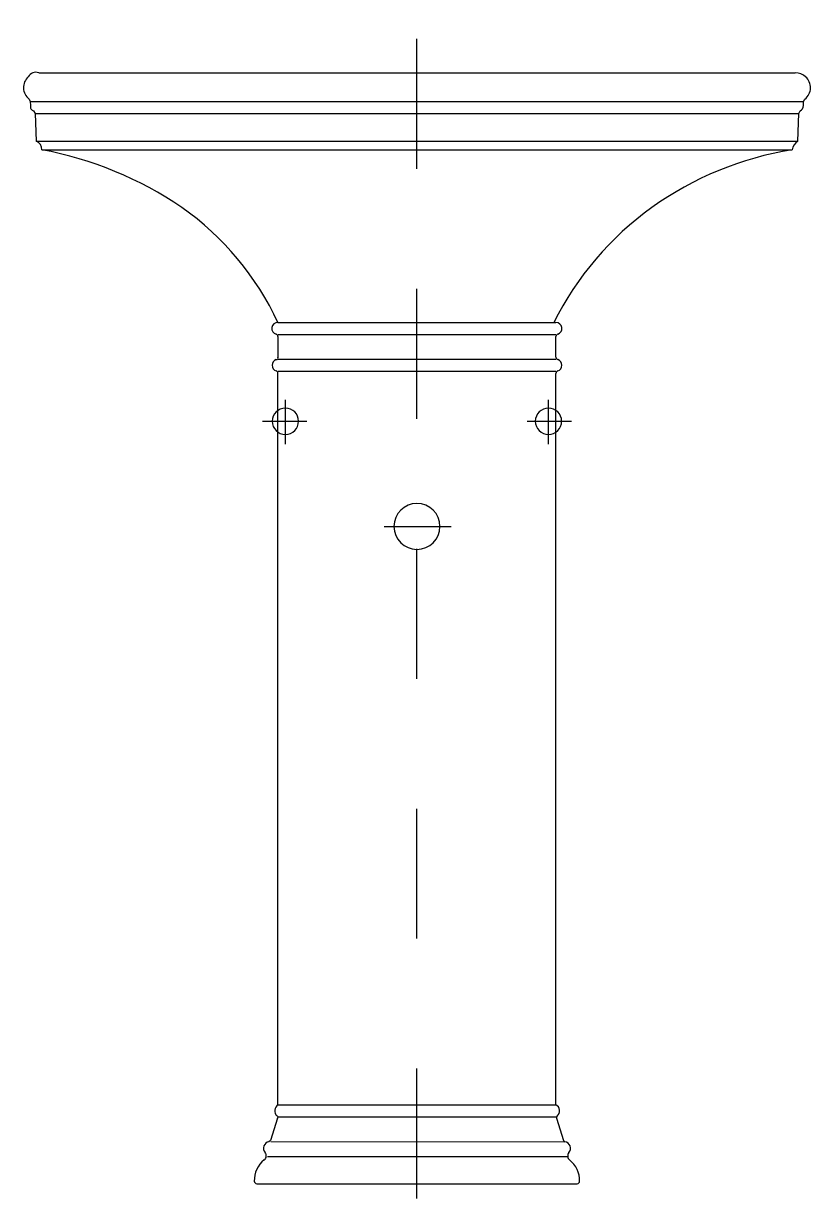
# Model space of a CAD drawing. Extents: x -697.949 to -697.343, y 511.158 to 512.063.
import ezdxf

# ---------------------------------------------------------------- set-up
doc = ezdxf.new("R2010")
doc.units = 0
doc.header["$LTSCALE"] = 0.283307
doc.header["$MEASUREMENT"] = 0
doc.linetypes.add('AXES', pattern=[0.54, 0.3, -0.08, 0.08, -0.08])
doc.linetypes.add('CONTINU', pattern=[0])
doc.layers.get('0').update_dxf_attribs({"linetype": 'CONTINUOUS'})
doc.layers.add('DECA_EIXOS', color=5, linetype='AXES')

msp = doc.modelspace()

# ---------------------------------------------------------------- linework, layer by layer
at = {"linetype": 'CONTINUOUS'}
for p, q in [((-697.94437, 512.00438), (-697.94338, 512.00251)), ((-697.34843, 512.00251), (-697.34748, 512.00435)), ((-697.94338, 512.00251), (-697.9432, 511.99928)), ((-697.94083, 511.99527), (-697.93962, 511.9932)), ((-697.35219, 511.9932), (-697.351, 511.99526)), ((-697.34861, 511.9993), (-697.34843, 512.00251)), ((-697.93962, 511.9932), (-697.93888, 511.97194)), ((-697.35293, 511.97194), (-697.35219, 511.9932)), ((-697.75285, 511.82149), (-697.75285, 511.80571)), ((-697.7532, 511.22003), (-697.75859, 511.20289)), ((-697.75859, 511.20289), (-697.75978, 511.20185))]:
    msp.add_line(p, q, dxfattribs=at)
at = {"linetype": 'CONTINU'}
for points in [[(-697.94493, 512.02147, 0.461392), (-697.94437, 512.00438)], [(-697.93685, 512.02454, 0.388377), (-697.94493, 512.02147)], [(-697.34689, 512.02147, 0.192084), (-697.35496, 512.02454)], [(-697.34748, 512.00435, 0.468482), (-697.34689, 512.02147)], [(-697.9432, 511.99928, 0.428927), (-697.94083, 511.99527)], [(-697.351, 511.99526, 0.279911), (-697.34861, 511.9993)], [(-697.93444, 511.96533, 0.307533), (-697.93888, 511.97194)], [(-697.35293, 511.97194, 0.206665), (-697.35737, 511.96533)], [(-697.82669, 511.92097, 0.103129), (-697.93444, 511.96533)], [(-697.35737, 511.96533, 0.114942), (-697.46512, 511.92097)], [(-697.75284, 511.8323, 0.129519), (-697.82669, 511.92097)], [(-697.46512, 511.92097, 0.121676), (-697.54063, 511.8323)], [(-697.75284, 511.8323, 0.903345), (-697.75425, 511.82341)], [(-697.53757, 511.82341, 0.854596), (-697.53897, 511.8323)], [(-697.75285, 511.82149, 0.381397), (-697.75425, 511.82341)], [(-697.53757, 511.82341, 0.32546), (-697.53897, 511.82149)], [(-697.75422, 511.8038, 0.567892), (-697.75285, 511.80571)], [(-697.53897, 511.80571, 0.325438), (-697.53759, 511.8038)], [(-697.75422, 511.8038, 0.720193), (-697.75424, 511.79512)], [(-697.75285, 511.7932, 0.465652), (-697.75424, 511.79512)], [(-697.53758, 511.79512, 0.324903), (-697.53897, 511.7932)], [(-697.53758, 511.79512, 0.730689), (-697.53759, 511.8038)], [(-697.74709, 511.76651, 1), (-697.74709, 511.74627)], [(-697.74709, 511.74627, 1), (-697.74709, 511.76651)], [(-697.54473, 511.76651, 1), (-697.54473, 511.74627)], [(-697.54473, 511.74627, 1), (-697.54473, 511.76651)], [(-697.64591, 511.69315, 1), (-697.64591, 511.65774)], [(-697.64591, 511.65774, 1), (-697.64591, 511.69315)], [(-697.75279, 511.23028, 0.487863), (-697.75372, 511.22168)], [(-697.53808, 511.22169, 0.562235), (-697.53903, 511.23028)], [(-697.7532, 511.22003, 0.798389), (-697.75372, 511.22168)], [(-697.53808, 511.22169, 0.317274), (-697.53862, 511.22003)], [(-697.75978, 511.20185, 0.581893), (-697.76279, 511.1936)], [(-697.53322, 511.20289, 0.28456), (-697.53203, 511.20185)], [(-697.52903, 511.1936, 0.57876), (-697.53203, 511.20185)], [(-697.76337, 511.18782, 0.416753), (-697.76279, 511.1936)], [(-697.52903, 511.1936, 0.425268), (-697.52844, 511.18782)], [(-697.76337, 511.18782, 0.243859), (-697.77106, 511.17157)], [(-697.52076, 511.17157, 0.236709), (-697.52844, 511.18782)], [(-697.77106, 511.17157, 0.411691), (-697.76903, 511.16954)], [(-697.52278, 511.16954, 0.414245), (-697.52076, 511.17157)]]:
    msp.add_lwpolyline(points, format="xyb", dxfattribs=at)
for points in [[(-697.93685, 512.02454), (-697.35496, 512.02454)], [(-697.94338, 512.00251), (-697.34843, 512.00251)], [(-697.93962, 511.9932), (-697.35219, 511.9932)], [(-697.93888, 511.97194), (-697.35293, 511.97194)], [(-697.93444, 511.96533), (-697.35737, 511.96533)], [(-697.75284, 511.8323), (-697.53897, 511.8323)], [(-697.7526, 511.82316), (-697.53897, 511.82316)], [(-697.53897, 511.80571), (-697.53897, 511.82149)], [(-697.7526, 511.80413), (-697.53897, 511.80413)], [(-697.75285, 511.23025), (-697.75285, 511.7932)], [(-697.7526, 511.79487), (-697.53897, 511.79487)], [(-697.53897, 511.23025), (-697.53897, 511.7932)], [(-697.75279, 511.23028), (-697.53903, 511.23028)], [(-697.7526, 511.22112), (-697.53897, 511.22112)], [(-697.53862, 511.22003), (-697.53322, 511.20289)], [(-697.75828, 511.20201), (-697.53203, 511.20185)], [(-697.76096, 511.19059), (-697.53046, 511.19059)], [(-697.76903, 511.16954), (-697.52278, 511.16954)]]:
    msp.add_lwpolyline(points, dxfattribs=at)
at = {"layer": 'DECA_EIXOS'}
for points in [[(-697.64591, 511.95068), (-697.64591, 512.06251)], [(-697.64591, 511.15818), (-697.64591, 511.86595)], [(-697.74709, 511.73869), (-697.74709, 511.77288)], [(-697.54473, 511.73869), (-697.54473, 511.77288)], [(-697.76479, 511.75639), (-697.7306, 511.75639)], [(-697.56122, 511.75639), (-697.52702, 511.75639)], [(-697.67106, 511.67545), (-697.61966, 511.67545)]]:
    msp.add_lwpolyline(points, dxfattribs=at)

doc.saveas('drawing.dxf')
